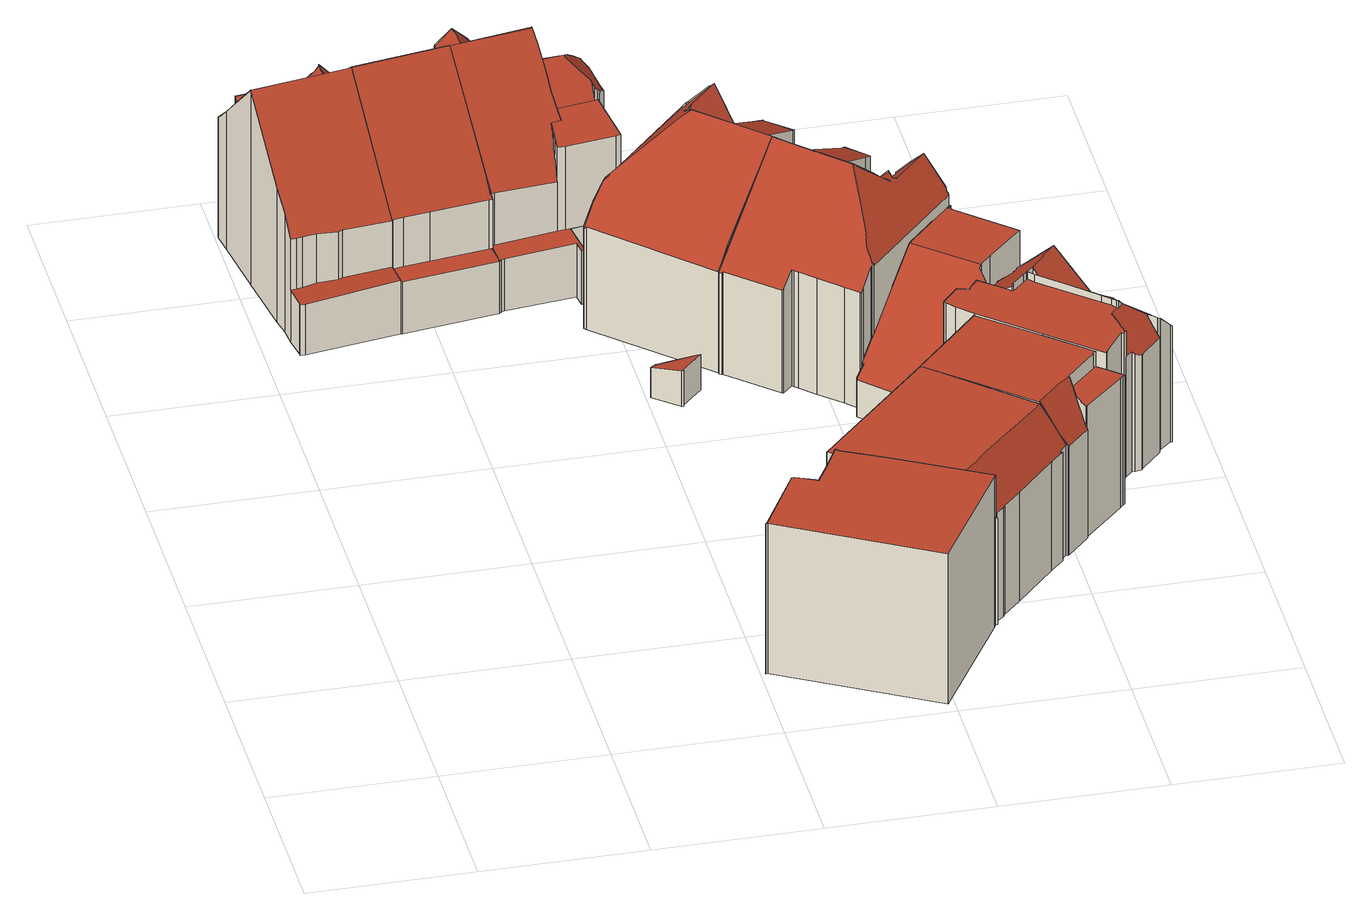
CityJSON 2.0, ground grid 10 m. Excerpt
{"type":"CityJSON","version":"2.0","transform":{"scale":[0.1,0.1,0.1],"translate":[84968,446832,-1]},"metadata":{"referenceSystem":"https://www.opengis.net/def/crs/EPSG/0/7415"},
"CityObjects":{
"building1":{"type":"Building","attributes":{"dak_type":"slanted","data_area":70.49,"data_coverage":0.904,"geconstateerd":false,"gid":18957003,"h_dak_50p":9.86,"h_dak_70p":11.18,"h_dak_max":13.18,"h_dak_min":3.39,"h_maaiveld":-0.018,"kas_warenhuis":false,"lod11_replace":false,"ondergronds_type":"above ground","oorspronkelijkbouwjaar":1916,"pw_actueel":"yes","pw_bron":"ahn3","reconstructie_methode":"tudelft3d-geoflow","reconstruction_skipped":false,"rmse_lod12":3.2,"rmse_lod13":2.02,"rmse_lod22":0.0969,"rn":1,"status":"Pand in gebruik","t_run":105.33,"val3dity_codes_lod12":"[]","val3dity_codes_lod13":"[]","val3dity_codes_lod22":"[]"},"children":["building1-1"]},
"building1-1":{"type":"BuildingPart","parents":["building1"],"geometry":[{"type":"Solid","lod":"2.2","boundaries":[[[[0,1,2,3,4,5,6,7,8,9,10,11,12,13,14,15,16,17,18,19,20,21]],[[22,23,24,25]],[[26,14,13,27]],[[27,13,12,28,29]],[[30,16,15,31]],[[32,17,16,30]],[[33,10,9,34]],[[35,0,21,36]],[[37,18,17,32]],[[38,39,40,41]],[[31,15,14,26]],[[41,40,42,43]],[[28,12,11,44]],[[29,28,45,46]],[[46,45,39,38]],[[44,11,10,33]],[[47,8,7,48]],[[49,3,2,50]],[[51,4,3,49]],[[25,24,48,52]],[[52,48,7,6,53]],[[34,9,8,47]],[[54,55,56,57]],[[50,2,1,58]],[[59,5,4,51]],[[60,61,35]],[[58,1,0,35]],[[43,42,23,22]],[[53,6,5,59]],[[55,54,62]],[[63,64,65]],[[66,19,18,37]],[[36,21,20,67]],[[68,67,20,19,66,63]],[[66,64,63]],[[69,70,67,68]],[[57,56,70,69]],[[61,60,71]],[[43,22,25,52,53,72,73,31,26,27,29,46,38,41]],[[45,28,44,33,34,47,48,24,23,42,40,39]],[[61,71,59,51,49,50,58,35]],[[67,70,56,55,62,65,64,66,37,32,30,31,73,72,53,59,71,60,35,36]],[[57,69,68,63,65,62,54]]]],"semantics":{"surfaces":[{"type":"GroundSurface"},{"type":"WallSurface","on_footprint_edge":false},{"type":"WallSurface","on_footprint_edge":true},{"type":"RoofSurface"}],"values":[[0,1,2,2,2,2,2,2,2,1,2,1,2,1,1,2,2,2,2,1,2,2,1,2,2,1,2,1,2,1,1,2,2,2,1,1,1,1,3,3,3,3,3]]}}]},
"building2":{"type":"Building","attributes":{"dak_type":"slanted","data_area":69.83,"data_coverage":0.899,"geconstateerd":false,"gid":18957002,"h_dak_50p":9.86,"h_dak_70p":11.19,"h_dak_max":13.19,"h_dak_min":3.49,"h_maaiveld":-0.003,"kas_warenhuis":false,"lod11_replace":false,"ondergronds_type":"above ground","oorspronkelijkbouwjaar":1916,"pw_actueel":"yes","pw_bron":"ahn3","reconstructie_methode":"tudelft3d-geoflow","reconstruction_skipped":false,"rmse_lod12":3.2,"rmse_lod13":1.84,"rmse_lod22":0.0788,"rn":1,"status":"Pand in gebruik","t_run":117.44,"val3dity_codes_lod12":"[]","val3dity_codes_lod13":"[]","val3dity_codes_lod22":"[]"},"children":["building2-1"]},
"building2-1":{"type":"BuildingPart","parents":["building2"],"geometry":[{"type":"Solid","lod":"2.2","boundaries":[[[[74,75,76,77,78,79,80,81,82,83,84,85,8,86,7,87,88,89,6,90,91,92,4,93,94,3,95,96]],[[97,4,92,98,99]],[[100,87,7,101,52]],[[102,91,90,103]],[[104,95,3,105]],[[106,107,108,109]],[[107,74,96,110]],[[111,88,87,100]],[[98,92,91,102]],[[103,90,6,53]],[[112,79,78,113]],[[114,77,76,115]],[[116,117,118]],[[53,6,89,119]],[[120,121,122]],[[123,124,125,126]],[[101,7,86,127]],[[128,8,85,129]],[[127,86,8,128]],[[130,84,83,131]],[[131,83,82,132]],[[119,89,88,111]],[[133,134,135,136]],[[136,135,81,80,137]],[[105,3,94,138]],[[52,101,124,123]],[[139,140,134,133]],[[132,82,81,135]],[[129,85,84,130]],[[110,96,95,104]],[[113,78,77,114]],[[109,108,121,120]],[[115,76,75,141]],[[118,117,141,142]],[[142,141,75,74,107,106]],[[137,80,79,112]],[[126,125,140,139]],[[138,94,93,143]],[[143,93,4,97]],[[144,145,146,147]],[[147,146,148]],[[99,98,145,144]],[[135,134,140,125,124,101,127,128,129,130,131,132]],[[142,106,109,120,122,116,118]],[[126,139,133,136,137,149,150,53,119,111,100,52,123]],[[144,147,148,151,152,153,154,110,104,105,138,143,97,99]],[[146,145,98,102,103,53,150,149,137,112,113,114,115,141,117,116,122,121,108,107,110,154,153,152,151,148]]]],"semantics":{"surfaces":[{"type":"GroundSurface"},{"type":"WallSurface","on_footprint_edge":true},{"type":"WallSurface","on_footprint_edge":false},{"type":"RoofSurface"}],"values":[[0,1,1,1,1,2,1,1,1,1,1,1,2,1,2,2,1,1,1,1,1,1,2,1,1,2,2,1,1,1,1,2,1,2,1,1,2,1,1,2,2,2,3,3,3,3,3]]}}]},
"building3":{"type":"Building","attributes":{"dak_type":"multiple horizontal","data_area":83.46,"data_coverage":0.966,"geconstateerd":false,"gid":18956906,"h_dak_50p":9.79,"h_dak_70p":9.81,"h_dak_max":10.79,"h_dak_min":9.73,"h_maaiveld":-0.293,"kas_warenhuis":false,"lod11_replace":false,"ondergronds_type":"above ground","oorspronkelijkbouwjaar":1921,"pw_actueel":"yes","pw_bron":"ahn3","reconstructie_methode":"tudelft3d-geoflow","reconstruction_skipped":false,"rmse_lod12":0.112,"rmse_lod13":0.112,"rmse_lod22":0.113,"rn":1,"status":"Pand in gebruik","t_run":91.62,"val3dity_codes_lod12":"[]","val3dity_codes_lod13":"[]","val3dity_codes_lod22":"[]"},"children":["building3-1"]},
"building3-1":{"type":"BuildingPart","parents":["building3"],"geometry":[{"type":"Solid","lod":"2.2","boundaries":[[[[155,156,157,158,159,160,161,162,163,164,165,166,167,168,169]],[[170,165,164,171]],[[172,157,156,173]],[[174,160,159,175]],[[176,166,165,170]],[[175,159,158,177]],[[171,164,163,178]],[[178,163,162,179]],[[173,156,155,180]],[[177,158,157,172]],[[181,161,160,174]],[[179,162,161,181]],[[182,169,168,183]],[[183,168,167,184]],[[184,167,166,176]],[[180,155,169,182]],[[179,181,174,175,177,172,173,180,182,183,184,176,170,171,178]]]],"semantics":{"surfaces":[{"type":"GroundSurface"},{"type":"WallSurface","on_footprint_edge":true},{"type":"RoofSurface"}],"values":[[0,1,1,1,1,1,1,1,1,1,1,1,1,1,1,1,2]]}}]},
"building4":{"type":"Building","attributes":{"dak_type":"slanted","data_area":84.79,"data_coverage":0.895,"geconstateerd":false,"gid":18958511,"h_dak_50p":9.68,"h_dak_70p":10.67,"h_dak_max":13.15,"h_dak_min":3.43,"h_maaiveld":0.006,"kas_warenhuis":false,"lod11_replace":false,"ondergronds_type":"above ground","oorspronkelijkbouwjaar":1916,"pw_actueel":"yes","pw_bron":"ahn3","reconstructie_methode":"tudelft3d-geoflow","reconstruction_skipped":false,"rmse_lod12":2.53,"rmse_lod13":1.4,"rmse_lod22":0.0941,"rn":1,"status":"Pand in gebruik","t_run":136.29,"val3dity_codes_lod12":"[]","val3dity_codes_lod13":"[]","val3dity_codes_lod22":"[]"},"children":["building4-1"]},
"building4-1":{"type":"BuildingPart","parents":["building4"],"geometry":[{"type":"Solid","lod":"2.2","boundaries":[[[[185,186,187,188,189,190,191,192,193,194,195,196,197,198,199,200,82,201,202,203,80,204,76,205,206,207,208,209,210,211,212,213,214,215,216,217,218,219,220,221,222,223]],[[224,225,226,227]],[[228,201,82,132]],[[229,199,198,230]],[[231,232,194,193,233]],[[234,192,191,235]],[[236,187,186,237]],[[238,190,189,239]],[[240,222,221,241]],[[242,223,222,240]],[[243,216,215,244]],[[245,219,218,246]],[[227,226,247,248]],[[249,212,211,250]],[[251,210,209,252]],[[250,211,210,251]],[[253,206,205,254]],[[237,186,185,255]],[[256,203,202,257]],[[233,193,192,234]],[[258,217,216,243]],[[257,202,201,228,259]],[[260,261,232,231]],[[262,263,264,265]],[[266,195,194,232]],[[267,204,80,137]],[[246,218,217,258]],[[241,221,220,268]],[[269,270,235,271]],[[272,273,274]],[[275,276,277,278]],[[268,220,219,245]],[[271,235,191,190,238]],[[239,189,188,279]],[[254,205,76,115]],[[115,76,204,267]],[[273,272,280]],[[137,80,203,256]],[[259,228,263,262]],[[132,82,200,281]],[[279,188,187,236]],[[282,265,264,261,260]],[[283,197,196,284]],[[230,198,197,283]],[[255,185,223,242]],[[244,215,214,285]],[[285,214,213,247]],[[278,277,225,224]],[[270,269,286]],[[287,288,289]],[[284,196,195,266]],[[290,291,292,293]],[[294,295,296]],[[293,292,297,298]],[[298,297,265,282]],[[281,200,199,229]],[[299,208,207,300]],[[247,213,248]],[[248,213,212,249]],[[295,294,291,290]],[[301,302,276,275]],[[288,287,302,301]],[[252,209,208,299]],[[300,207,206,253]],[[303,304,286,269,271,238,239,279,236,237,255,305,306]],[[273,280,249,250,251,252,307]],[[230,283,284,266,232,261,264,263,228,132,281,229]],[[235,270,287,289,296,295,290,293,298,282,260,231,233,234]],[[225,277,276,308,303,306,305,255,242,240,241,268,245,246,258,243,244,285,247,226]],[[272,274,309,254,115,267,137,310,278,224,227,248,249,280]],[[265,297,292,291,294,296,289,288,301,275,278,310,137,256,257,259,262]],[[276,302,287,270,286,304,303,308]],[[299,300,253,254,309,274,273,307,252]]]],"semantics":{"surfaces":[{"type":"GroundSurface"},{"type":"WallSurface","on_footprint_edge":false},{"type":"WallSurface","on_footprint_edge":true},{"type":"RoofSurface"}],"values":[[0,1,2,2,2,2,2,2,2,2,2,2,1,2,2,2,2,2,2,2,2,2,1,1,2,2,2,2,1,1,1,2,2,2,2,2,1,2,1,2,2,1,2,2,2,2,2,1,1,1,2,1,1,1,1,2,2,2,2,1,1,1,2,2,3,3,3,3,3,3,3,3,3]]}}]},
"building5":{"type":"Building","attributes":{"dak_type":"slanted","data_area":83.81,"data_coverage":0.928,"geconstateerd":false,"gid":11568614,"h_dak_50p":9.38,"h_dak_70p":9.41,"h_dak_max":9.62,"h_dak_min":6.96,"h_maaiveld":-0.237,"kas_warenhuis":false,"lod11_replace":false,"ondergronds_type":"above ground","oorspronkelijkbouwjaar":1921,"pw_actueel":"yes","pw_bron":"ahn3","reconstructie_methode":"tudelft3d-geoflow","reconstruction_skipped":false,"rmse_lod12":0.537,"rmse_lod13":0.542,"rmse_lod22":0.102,"rn":1,"status":"Pand in gebruik","t_run":101.71,"val3dity_codes_lod12":"[]","val3dity_codes_lod13":"[]","val3dity_codes_lod22":"[]"},"children":["building5-1"]},
"building5-1":{"type":"BuildingPart","parents":["building5"],"geometry":[{"type":"Solid","lod":"2.2","boundaries":[[[[311,312,313,314,315,316,317,318,319,320,321,322,323,324,325,326,327,328,329,330,331,332,333,334]],[[335,322,321,336]],[[336,321,320,337]],[[338,318,317,339]],[[340,325,324,341]],[[342,315,314,343]],[[344,316,315,342]],[[339,317,316,344]],[[345,332,331,346]],[[341,324,323,347]],[[347,323,322,335]],[[348,326,325,340]],[[349,328,327,350]],[[350,327,326,348]],[[351,313,312,352]],[[343,314,313,351]],[[337,320,319,353]],[[353,319,318,338]],[[352,312,311,354]],[[346,331,330,355]],[[356,329,328,349]],[[355,330,329,356]],[[357,334,333,358]],[[354,311,334,357]],[[358,333,332,345]],[[348,340,341,347,335,336,359,360,361,362,363,364,349,350]],[[358,345,346,355,356,349,364,363,362,361,360,359,336,337,353,338,339,344,342,343,351,352,354,357]]]],"semantics":{"surfaces":[{"type":"GroundSurface"},{"type":"WallSurface","on_footprint_edge":true},{"type":"RoofSurface"}],"values":[[0,1,1,1,1,1,1,1,1,1,1,1,1,1,1,1,1,1,1,1,1,1,1,1,1,2,2]]}}]},
"building6":{"type":"Building","attributes":{"dak_type":"slanted","data_area":90,"data_coverage":0.918,"geconstateerd":false,"gid":11190675,"h_dak_50p":9.97,"h_dak_70p":10.74,"h_dak_max":12.62,"h_dak_min":1.94,"h_maaiveld":-0.056,"kas_warenhuis":false,"lod11_replace":false,"ondergronds_type":"above ground","oorspronkelijkbouwjaar":1915,"pw_actueel":"yes","pw_bron":"ahn3","reconstructie_methode":"tudelft3d-geoflow","reconstruction_skipped":false,"rmse_lod12":1.68,"rmse_lod13":1.57,"rmse_lod22":0.0678,"rn":1,"status":"Pand in gebruik","t_run":247.09,"val3dity_codes_lod12":"[]","val3dity_codes_lod13":"[]","val3dity_codes_lod22":"[]"},"children":["building6-1","building6-2"]},
"building6-1":{"type":"BuildingPart","parents":["building6"],"geometry":[{"type":"Solid","lod":"2.2","boundaries":[[[[365,366,367,368,369,370,371,372,373,374,375,376,377,378,379,380,381,382,383,384,385,386,387,388,389,390,391,392,393,394]],[[395,379,378,396,397]],[[397,396,398,399]],[[400,377,376,401]],[[402,403,374,373,404]],[[404,373,372,405]],[[406,365,394,407]],[[408,370,369,409]],[[410,391,390,411]],[[412,380,379,395]],[[413,382,381,414]],[[414,381,380,412]],[[415,416,417,418]],[[418,417,419,420,421]],[[422,387,386,423]],[[401,376,375,424]],[[396,378,377,400]],[[425,392,391,410]],[[426,427,428,429]],[[416,415,430]],[[405,372,371,431]],[[421,420,403,402]],[[424,375,374,403]],[[399,398,419,417]],[[432,433,434,435]],[[435,434,436,437]],[[437,436,384,383,438,439]],[[440,368,441]],[[409,369,368,440]],[[442,443,444,445]],[[445,444,433,432]],[[446,447,448,449]],[[441,368,367,450]],[[450,367,451]],[[431,371,370,408]],[[452,453,447,446]],[[449,448,454]],[[411,390,389,455]],[[455,389,388,456]],[[456,388,387,422]],[[407,394,393,457]],[[457,393,392,425]],[[458,459,460]],[[453,452,459]],[[423,386,385,461]],[[461,385,384,436]],[[429,428,443,442]],[[462,463,427,426]],[[438,383,382,413]],[[439,438,463,462]],[[464,366,365,406]],[[451,367,366,464]],[[406,407,457,465,466,467,468,469,470,471,408,409,440,441,450,451,464]],[[403,420,419,398,396,400,401,424]],[[460,459,452,446,449,454,415,418,421,402,404,405,431,408,471,470,469,468,467,472,473,458]],[[447,474,430,415,454,448]],[[411,455,456,422,423,461,436,434,433,444,443,428,427,463,438,413,414,412,395,397,399,417,416,430,474,447,453,459,458,460,458,473,472,467,466,465,457,425,410]],[[462,426,429,442,445,432,435,437,439]]]],"semantics":{"surfaces":[{"type":"GroundSurface"},{"type":"WallSurface","on_footprint_edge":true},{"type":"WallSurface","on_footprint_edge":false},{"type":"RoofSurface"}],"values":[[0,1,2,1,1,1,1,1,1,1,1,1,2,2,1,1,1,1,2,2,1,2,1,2,2,2,1,1,1,2,2,2,1,1,1,2,2,1,1,1,1,1,2,2,1,1,2,2,1,2,1,1,3,3,3,3,3,3]]}}]},
"building6-2":{"type":"BuildingPart","parents":["building6"],"geometry":[{"type":"Solid","lod":"2.2","boundaries":[[[[475,476,477,478,479,480,481]],[[482,478,477,483]],[[484,481,480,485]],[[485,480,479,486]],[[487,475,481,484]],[[483,477,476,488]],[[488,476,475,487]],[[486,479,478,482]],[[486,482,483,488,487,484,485]]]],"semantics":{"surfaces":[{"type":"GroundSurface"},{"type":"WallSurface","on_footprint_edge":true},{"type":"RoofSurface"}],"values":[[0,1,1,1,1,1,1,1,2]]}}]},
"building7":{"type":"Building","attributes":{"dak_type":"horizontal","data_area":8.6,"data_coverage":0.743,"geconstateerd":false,"gid":18958512,"h_dak_50p":2.71,"h_dak_70p":2.72,"h_dak_max":2.81,"h_dak_min":2.65,"h_maaiveld":-0.007,"kas_warenhuis":false,"lod11_replace":false,"ondergronds_type":"above ground","oorspronkelijkbouwjaar":1916,"pw_actueel":"yes","pw_bron":"ahn3","reconstructie_methode":"tudelft3d-geoflow","reconstruction_skipped":false,"rmse_lod12":0.0221,"rmse_lod13":0.0225,"rmse_lod22":0.0213,"rn":1,"status":"Pand in gebruik","t_run":25.19,"val3dity_codes_lod12":"[]","val3dity_codes_lod13":"[]","val3dity_codes_lod22":"[]"},"children":["building7-1"]},
"building7-1":{"type":"BuildingPart","parents":["building7"],"geometry":[{"type":"Solid","lod":"2.2","boundaries":[[[[193,489,490,491,492,493,494,495,496,497,498,499,500]],[[501,193,500,502]],[[503,498,497,504]],[[505,499,498,503]],[[504,497,496,506]],[[507,490,489,508]],[[509,493,492,510]],[[510,492,491,511]],[[511,491,490,507]],[[508,489,193,501]],[[502,500,499,505]],[[506,496,495,512]],[[513,494,493,509]],[[512,495,494,513]],[[506,512,513,509,510,511,507,508,501,502,505,503,504]]]],"semantics":{"surfaces":[{"type":"GroundSurface"},{"type":"WallSurface","on_footprint_edge":true},{"type":"RoofSurface"}],"values":[[0,1,1,1,1,1,1,1,1,1,1,1,1,1,2]]}}]},
"building8":{"type":"Building","attributes":{"dak_type":"slanted","data_area":81.62,"data_coverage":0.907,"geconstateerd":false,"gid":18957004,"h_dak_50p":10.12,"h_dak_70p":10.81,"h_dak_max":12.63,"h_dak_min":6.72,"h_maaiveld":-0.109,"kas_warenhuis":false,"lod11_replace":false,"ondergronds_type":"above ground","oorspronkelijkbouwjaar":1915,"pw_actueel":"yes","pw_bron":"ahn3","reconstructie_methode":"tudelft3d-geoflow","reconstruction_skipped":false,"rmse_lod12":1.53,"rmse_lod13":1.35,"rmse_lod22":0.103,"rn":1,"status":"Pand in gebruik","t_run":190.43,"val3dity_codes_lod12":"[]","val3dity_codes_lod13":"[]","val3dity_codes_lod22":"[]"},"children":["building8-1"]},
"building8-1":{"type":"BuildingPart","parents":["building8"],"geometry":[{"type":"Solid","lod":"2.2","boundaries":[[[[514,515,516,517,518,519,520,521,522,523,524,525,526,527,528,366,393,529,392,530,386,531,532,533,534,535,536,537,538,539,540,541,542,543,544,545,546]],[[547,543,542,548,549]],[[550,551,552,553]],[[549,548,554,551,550]],[[551,554,555,556]],[[557,532,531,558]],[[559,537,536,560]],[[457,393,366,561]],[[562,563,564]],[[565,541,540,566]],[[566,540,539,555]],[[567,529,393,457]],[[425,392,529,567]],[[568,523,522,569]],[[570,517,516,571]],[[572,537,559]],[[573,574,575]],[[576,545,544,577]],[[548,542,541,565]],[[569,522,521,578]],[[579,519,518,580]],[[581,386,530,582]],[[583,584,585,586]],[[560,536,535,587]],[[587,535,534,588]],[[558,531,386,581]],[[556,555,539,538,589]],[[590,525,524,591]],[[591,524,523,568]],[[592,593,594,595]],[[595,594,588,596]],[[596,588,534,533,597,598]],[[599,600,563,562]],[[601,600,599]],[[577,544,543,547]],[[602,526,525,590]],[[603,514,546,604,605]],[[606,515,514,603]],[[604,546,545,576]],[[607,608,609]],[[608,610,611]],[[574,573,610,608,607]],[[561,366,528,612]],[[612,528,527,613]],[[613,527,526,602]],[[614,520,519,579]],[[615,616,617,618]],[[616,615,619]],[[593,592,619]],[[586,585,620]],[[618,617,620]],[[621,622,584,583]],[[597,533,532,557]],[[598,597,622,621]],[[582,530,392,425]],[[578,521,520,614]],[[580,518,517,570]],[[571,516,515,606]],[[605,604,623]],[[624,537,572]],[[589,538,537,624]],[[553,552,624,572]],[[566,555,554,548,565]],[[587,625,611,610,573,575,550,553,572,559,560]],[[626,627,628,599,562,564,629,457,561,612,613,602,590,591,568,569,578,614,579,580,570,571,606,603,605,623]],[[607,609,601,599,628,627,626,623,604,576,577,547,549,550,575,574]],[[598,621,583,586,620,617,616,619,592,595,596]],[[581,582,425,567,457,629,564,563,600,601,609,608,611,625,587,588,594,593,619,615,618,620,585,584,622,597,557,558]],[[624,552,551,556,589]]]],"semantics":{"surfaces":[{"type":"GroundSurface"},{"type":"WallSurface","on_footprint_edge":true},{"type":"WallSurface","on_footprint_edge":false},{"type":"RoofSurface"}],"values":[[0,1,2,2,2,1,1,1,2,1,1,1,1,1,1,1,2,1,1,1,1,1,2,1,1,1,1,1,1,2,2,1,2,2,1,1,1,1,1,2,2,2,1,1,1,1,2,2,2,2,2,2,1,2,1,1,1,1,2,1,1,2,3,3,3,3,3,3,3]]}}]},
"building9":{"type":"Building","attributes":{"dak_type":"slanted","data_area":52.85,"data_coverage":0.909,"geconstateerd":false,"gid":18958736,"h_dak_50p":9.39,"h_dak_70p":9.42,"h_dak_max":9.68,"h_dak_min":7.08,"h_maaiveld":-0.221,"kas_warenhuis":false,"lod11_replace":false,"ondergronds_type":"above ground","oorspronkelijkbouwjaar":1921,"pw_actueel":"yes","pw_bron":"ahn3","reconstructie_methode":"tudelft3d-geoflow","reconstruction_skipped":false,"rmse_lod12":0.458,"rmse_lod13":0.56,"rmse_lod22":0.0692,"rn":1,"status":"Pand in gebruik","t_run":72.96,"val3dity_codes_lod12":"[]","val3dity_codes_lod13":"[]","val3dity_codes_lod22":"[]"},"children":["building9-1"]},
"building9-1":{"type":"BuildingPart","parents":["building9"],"geometry":[{"type":"Solid","lod":"2.2","boundaries":[[[[630,631,632,328,327,326,633,634,635,636,637,638,639,640,641,642,643,644]],[[645,641,640,646]],[[646,640,639,647]],[[648,328,632,649]],[[650,651,652,653]],[[653,652,637,636,654]],[[655,630,644,656]],[[348,326,327,350]],[[657,658,659]],[[659,660,656,661]],[[662,633,326,348]],[[663,634,633,662]],[[664,665,651,650]],[[350,327,328,648]],[[666,635,634,663]],[[658,657,665,664]],[[654,636,635,666]],[[667,642,641,645]],[[649,632,631,668]],[[669,643,642,667]],[[661,656,644,643,669]],[[668,631,630,655]],[[670,638,637,652]],[[647,639,638,670]],[[653,654,666,663,662,348,350,648,671,672,658,664,650]],[[667,645,646,647,670,652,651,665,657,659,661,669]],[[655,656,660,659,658,672,671,648,649,668]]]],"semantics":{"surfaces":[{"type":"GroundSurface"},{"type":"WallSurface","on_footprint_edge":true},{"type":"WallSurface","on_footprint_edge":false},{"type":"RoofSurface"}],"values":[[0,1,1,1,2,1,1,1,2,2,1,1,2,1,1,2,1,1,1,1,1,1,1,1,3,3,3]]}}]},
"building10":{"type":"Building","attributes":{"dak_type":"slanted","data_area":123.63,"data_coverage":0.892,"geconstateerd":false,"gid":18958746,"h_dak_50p":8.41,"h_dak_70p":9.5,"h_dak_max":10.08,"h_dak_min":2.24,"h_maaiveld":-0.188,"kas_warenhuis":false,"lod11_replace":false,"ondergronds_type":"above ground","oorspronkelijkbouwjaar":1926,"pw_actueel":"yes","pw_bron":"ahn3","reconstructie_methode":"tudelft3d-geoflow","reconstruction_skipped":false,"rmse_lod12":2.75,"rmse_lod13":1.09,"rmse_lod22":0.178,"rn":1,"status":"Pand in gebruik","t_run":212.9,"val3dity_codes_lod12":"[]","val3dity_codes_lod13":"[]","val3dity_codes_lod22":"[]"},"children":["building10-1"]},
"building10-1":{"type":"BuildingPart","parents":["building10"],"geometry":[{"type":"Solid","lod":"2.2","boundaries":[[[[673,674,675,676,677,635,678,679,680,681,682,683,684,685,686,687,688,689,690,691,692,693,694,695,696,697,698,699,700,701,702,703,704,705,706,707,708,709,710,711,712,713,714,715]],[[716,683,682,717]],[[718,690,689,719]],[[720,692,691,721]],[[722,723,724,725]],[[721,691,690,718]],[[726,688,687,727]],[[728,681,680,729]],[[730,685,684,731]],[[717,682,681,728]],[[732,697,696,733]],[[734,679,678,735]],[[736,729,680,679,734]],[[737,738,729,736]],[[735,678,635,739]],[[740,741,742,743]],[[744,745,746]],[[743,742,747,748]],[[749,750,751,752]],[[727,687,686,753]],[[753,686,685,730]],[[725,724,754,755]],[[756,757,755,758]],[[759,760,723,722]],[[761,762,763,764]],[[733,696,695,765]],[[766,767,698,697,732]],[[768,699,698,767]],[[769,708,707,770]],[[739,635,677,771]],[[771,677,676,772]],[[752,751,773,774]],[[775,767,766]],[[776,700,699,768]],[[777,701,700,776]],[[778,779,757,756]],[[779,778,780]],[[781,782,783,784]],[[784,783,767,775]],[[785,786,787,788]],[[789,790,791,786,785]],[[764,763,791,790]],[[792,793,794,795]],[[796,797,798]],[[799,800,762,761]],[[800,694,693,801]],[[802,705,704,803,804]],[[805,801,693,692,720]],[[806,706,705,807]],[[765,695,694,800,799]],[[808,709,708,769]],[[809,711,710,810]],[[811,810,710,709,808]],[[812,702,701,777]],[[795,794,790,789]],[[793,792,813]],[[788,787,801,805]],[[814,815,738,737]],[[719,689,688,726]],[[816,810,811]],[[731,684,683,716]],[[758,755,754,817,818]],[[819,820,821]],[[822,675,674,823]],[[803,704,703,824]],[[804,803,782,781]],[[807,705,802]],[[772,676,675,822]],[[825,826,827,828]],[[828,827,797,796]],[[829,712,711,809]],[[830,714,713,831]],[[832,673,715,833]],[[760,759,813]],[[818,817,815,814]],[[746,745,741,740]],[[745,744,780]],[[748,747,750,749]],[[834,835,749]],[[824,703,702,812]],[[770,707,706,806]],[[774,773,826,825]],[[836,837,820,819]],[[838,832,839,840]],[[823,674,673,832,838]],[[840,839,841,842]],[[842,841,837,836]],[[833,715,714,830]],[[831,713,712,829]],[[835,834,843]],[[753,730,844,845,788,805,720,721,718,719,726,727]],[[801,787,786,791,763,762,800]],[[780,744,746,740,743,748,749,835,781,784,775,766,732,733,765,799,761,764,790,794,793,813,759,722,725,755,757,779]],[[806,807,802,846,843,834,749,752,774,825,828,796,798,816,811,808,769,770]],[[815,817,754,724,723,760,813,792,795,789,785,788,845,844,730,731,716,717,728,729,738]],[[835,843,846,802,804,781]],[[803,824,812,777,776,768,767,783,782]],[[823,838,840,842,836,819,821,847,797,827,826,773,751,750,747,742,741,745,780,778,756,758,818,814,737,736,734,735,739,771,772,822]],[[833,830,831,829,809,810,816,798,797,847,821,820,837,841,839,832]]]],"semantics":{"surfaces":[{"type":"GroundSurface"},{"type":"WallSurface","on_footprint_edge":true},{"type":"WallSurface","on_footprint_edge":false},{"type":"RoofSurface"}],"values":[[0,1,1,1,2,1,1,1,1,1,1,1,1,2,1,2,2,2,2,1,1,2,2,2,2,1,1,1,1,1,1,2,2,1,1,2,2,2,2,2,2,2,2,2,2,1,1,1,1,1,1,1,1,1,2,2,2,2,1,2,1,2,2,1,1,2,1,1,2,2,1,1,1,2,2,2,2,2,2,1,1,2,2,2,1,2,2,1,1,2,3,3,3,3,3,3,3,3,3]]}}]}
},
"vertices":[
[40,566,10],[56,568,10],[58,568,10],[61,569,10],[62,557,10],[64,549,10],[68,518,10],[77,455,10],[79,441,10],[22,432,10],[19,432,10],[19,434,10],[17,447,10],[16,458,10],[14,468,10],[8,509,10],[3,547,10],[1,560,10],[3,560,10],[11,561,10],[31,564,10],[33,565,10],[48,451,78],[48,451,46],[77,454,47],[77,454,78],[14,468,100],[16,458,90],[17,447,45],[17,447,79],[3,547,103],[8,509,141],[1,560,91],[19,432,44],[22,432,44],[40,566,91],[33,565,91],[3,560,91],[24,448,79],[24,448,45],[32,449,46],[32,449,79],[45,450,46],[45,450,78],[19,434,44],[20,447,45],[20,447,79],[79,441,46],[77,455,47],[61,569,111],[58,568,108],[62,557,111],[77,455,78],[68,518,142],[33,558,103],[33,558,98],[33,560,96],[33,560,103],[56,568,107],[64,549,111],[44,563,94],[44,563,95],[33,552,103],[11,561,103],[11,561,92],[10,549,103],[11,561,91],[31,564,91],[31,564,103],[32,562,103],[32,562,93],[60,551,108],[66,517,142],[10,509,141],
[91,573,10],[112,576,10],[120,578,10],[120,577,10],[122,565,10],[123,557,10],[127,527,10],[137,463,10],[138,450,10],[139,450,10],[138,449,10],[80,441,10],[79,443,10],[75,467,10],[74,477,10],[74,478,10],[64,547,10],[64,548,10],[62,556,10],[61,565,10],[61,568,10],[70,570,10],[81,572,10],[62,557,112],[62,556,104],[62,556,112],[75,467,90],[77,455,45],[64,548,112],[64,547,112],[70,570,102],[61,569,112],[91,573,102],[91,573,91],[90,571,93],[90,571,103],[81,572,91],[74,477,100],[123,557,112],[122,565,104],[120,577,92],[120,578,91],[118,565,104],[112,575,92],[112,575,103],[74,478,101],[90,570,103],[90,570,94],[88,560,104],[78,455,78],[78,455,45],[84,456,45],[84,456,78],[79,443,45],[79,441,45],[80,441,45],[138,449,45],[139,450,45],[138,450,45],[135,463,78],[135,463,45],[137,463,45],[137,463,78],[127,527,142],[61,568,112],[100,458,78],[100,458,45],[112,576,91],[112,576,103],[61,565,112],[64,556,110],[64,556,104],[65,557,104],[65,557,109],[71,557,104],[126,527,142],[69,518,142],[71,558,103],[78,568,94],[79,568,94],[79,569,94],
[296,8,7],[204,61,7],[203,61,7],[204,62,7],[228,105,7],[229,105,7],[240,99,7],[242,98,7],[249,110,7],[257,125,7],[258,127,7],[260,125,7],[285,112,7],[340,81,7],[339,79,7],[258,127,108],[257,125,108],[203,61,108],[204,61,108],[229,105,107],[228,105,107],[260,125,108],[204,62,108],[249,110,108],[242,98,108],[296,8,108],[240,99,108],[339,79,108],[340,81,108],[285,112,108],
[207,548,10],[208,547,10],[211,544,10],[213,527,10],[214,520,10],[211,516,10],[209,513,10],[209,512,10],[214,476,10],[211,475,10],[184,471,10],[186,456,10],[187,449,10],[185,448,10],[184,456,10],[141,451,10],[136,465,10],[135,477,10],[133,486,10],[121,568,10],[122,578,10],[127,579,10],[130,583,10],[132,587,10],[142,588,10],[151,590,10],[158,583,10],[162,584,10],[167,584,10],[168,584,10],[170,572,10],[186,574,10],[189,574,10],[189,573,10],[192,559,10],[193,551,10],[195,552,10],[202,552,10],[204,551,10],[174,546,130],[174,546,106],[169,571,80],[169,571,105],[136,465,45],[184,456,46],[185,448,46],[211,475,102],[211,475,46],[214,476,102],[209,512,103],[209,513,103],[211,544,104],[208,547,107],[211,516,106],[214,520,103],[202,552,103],[195,552,103],[204,551,105],[186,574,80],[170,572,80],[192,559,95],[189,573,81],[167,584,67],[167,584,92],[162,584,92],[158,583,96],[151,590,103],[142,588,112],[127,579,96],[122,578,91],[207,548,108],[133,486,100],[135,477,91],[189,574,80],[136,465,80],[181,471,102],[181,471,46],[139,466,80],[139,466,45],[176,471,46],[176,471,79],[184,471,46],[121,568,101],[193,551,103],[207,512,111],[207,512,103],[209,513,109],[144,571,102],[144,571,111],[138,567,104],[178,528,135],[178,528,124],[176,535,117],[176,535,142],[213,527,103],[159,579,96],[141,451,45],[176,471,102],[187,449,46],[186,456,46],[168,584,67],[207,520,111],[181,508,103],[181,508,115],[184,496,103],[178,490,103],[178,490,98],[177,484,92],[177,484,103],[178,493,101],[178,493,103],[178,495,103],[177,481,89],[177,481,103],[132,587,103],[130,583,99],[180,516,123],[180,516,111],[194,530,124],[194,530,123],[200,539,117],[196,533,122],[143,581,112],[181,529,124],[126,576,94],[129,527,142],
[358,100,8],[347,89,8],[346,87,8],[341,83,8],[340,82,8],[341,81,8],[341,80,8],[339,81,8],[333,85,8],[330,86,8],[322,91,8],[258,127,8],[258,128,8],[254,131,8],[255,132,8],[325,206,8],[326,206,8],[382,152,8],[387,148,8],[395,140,8],[394,140,8],[390,135,8],[391,135,8],[383,127,8],[258,127,104],[322,91,105],[330,86,95],[339,81,81],[341,80,79],[255,132,104],[254,131,104],[340,82,81],[341,83,81],[341,81,79],[390,135,82],[394,140,82],[258,128,104],[325,206,103],[382,152,104],[326,206,103],[346,87,81],[347,89,81],[333,85,90],[358,100,81],[395,140,82],[387,148,95],[383,127,81],[391,135,81],[324,92,105],[333,101,105],[342,111,105],[369,139,104],[379,149,104],[381,152,104],
[252,372,9],[245,364,9],[182,424,9],[181,425,9],[188,433,9],[195,439,9],[255,502,9],[255,501,9],[257,500,9],[258,500,9],[267,500,9],[268,500,9],[271,497,9],[274,493,9],[281,487,9],[281,476,9],[289,468,9],[292,466,9],[294,464,9],[308,450,9],[317,441,9],[318,440,9],[317,439,9],[297,418,9],[295,416,9],[293,414,9],[293,413,9],[291,412,9],[285,405,9],[279,399,9],[281,487,84],[274,493,77],[274,493,84],[272,491,78],[272,491,86],[271,497,77],[268,500,77],[258,500,102],[258,500,80],[257,500,102],[255,501,99],[252,372,89],[279,399,127],[195,439,97],[188,433,88],[293,413,125],[293,414,125],[281,476,91],[292,466,91],[289,468,91],[271,490,119],[271,490,88],[270,493,87],[270,493,116],[270,493,79],[269,494,79],[269,494,115],[317,439,92],[318,440,90],[267,500,78],[291,412,127],[286,458,112],[286,458,100],[270,445,119],[270,445,121],[281,468,96],[255,502,98],[287,429,121],[287,429,118],[307,450,91],[307,450,108],[308,450,90],[308,450,108],[294,464,91],[294,464,107],[181,425,78],[181,425,77],[279,436,121],[279,436,119],[286,429,119],[286,429,122],[250,466,120],[250,466,118],[252,469,119],[252,469,120],[182,424,77],[182,424,78],[249,466,120],[249,466,118],[254,472,119],[295,416,121],[297,418,119],[285,405,136],[248,461,123],[248,461,122],[247,461,123],[317,441,90],[293,464,108],[293,464,91],[245,364,77],[284,406,136],[283,407,136],[247,442,136],[246,442,136],[246,442,135],[240,442,131],[197,440,99],[247,443,135],[247,453,128],[260,467,110],
[229,349,9],[231,349,9],[218,336,9],[218,335,9],[217,335,9],[202,348,9],[205,349,9],[218,335,33],[218,336,33],[205,349,30],[202,348,29],[217,335,33],[229,349,33],[231,349,33],
[211,494,10],[211,495,10],[215,498,10],[237,520,10],[238,518,10],[239,519,10],[252,505,10],[255,502,10],[252,499,10],[222,468,10],[219,471,10],[215,475,10],[214,476,37],[215,475,37],[222,468,37],[252,499,37],[219,471,37],[255,502,37],[211,495,37],[211,494,37],[238,518,37],[237,520,37],[215,498,37],[252,505,37],[239,519,37],
[323,318,9],[322,318,9],[316,311,9],[315,310,9],[314,311,9],[307,318,9],[294,330,9],[285,339,9],[283,341,9],[282,342,9],[276,336,9],[275,336,9],[247,362,9],[246,362,9],[245,363,9],[290,410,9],[298,419,9],[319,439,9],[328,431,9],[332,427,9],[344,416,9],[348,411,9],[352,407,9],[356,404,9],[367,404,9],[373,397,9],[375,396,9],[380,391,9],[380,382,9],[380,380,9],[381,380,9],[381,379,9],[324,319,9],[380,380,101],[380,382,79],[380,382,103],[370,394,119],[370,394,88],[364,401,88],[364,401,110],[370,394,79],[373,397,77],[373,397,84],[328,431,91],[319,439,91],[356,404,101],[352,407,96],[245,364,78],[321,370,136],[321,370,135],[293,397,136],[380,391,77],[375,396,77],[290,410,129],[282,342,87],[283,341,87],[315,310,87],[316,311,89],[356,404,102],[347,372,118],[347,372,120],[350,373,119],[381,379,99],[381,380,100],[285,339,87],[307,318,87],[314,311,87],[318,440,91],[298,419,118],[311,412,119],[311,412,114],[308,407,119],[308,407,122],[348,411,91],[344,416,91],[367,404,84],[275,336,78],[276,336,79],[325,391,122],[325,391,119],[340,411,96],[340,411,110],[344,416,107],[332,427,91],[332,427,108],[323,368,136],[323,368,135],[335,369,127],[247,362,78],[323,318,99],[324,319,98],[324,319,100],[322,318,98],[345,374,124],[345,374,118],[339,369,124],[345,374,114],[347,376,115],[245,363,77],[246,362,77],[294,330,87],[319,384,128],[319,384,126],[301,400,126],[301,400,128],[322,387,124],[304,403,125],[330,426,108],[330,426,92],[323,320,100],[356,404,90],[348,407,93],[322,328,106],[323,335,111],[323,362,131],[286,404,136],
[410,155,8],[396,140,8],[394,141,8],[327,208,8],[365,248,8],[366,249,8],[367,249,8],[424,196,8],[425,195,8],[430,191,8],[438,184,8],[437,183,8],[435,181,8],[410,156,8],[409,156,8],[437,183,95],[438,184,95],[430,191,95],[382,152,105],[394,141,83],[422,195,105],[422,195,95],[424,196,95],[424,196,105],[367,249,104],[410,155,81],[409,156,83],[404,175,96],[404,175,105],[406,167,96],[406,167,95],[409,156,96],[327,208,103],[365,248,104],[422,194,105],[422,194,95],[366,249,104],[435,181,95],[396,140,81],[410,156,96],[425,195,95],[382,153,105],[396,168,105],
[445,211,8],[443,209,8],[442,210,8],[430,193,8],[429,192,8],[357,258,8],[353,263,8],[352,264,8],[311,304,8],[311,305,8],[316,309,8],[315,310,8],[351,347,8],[379,377,8],[381,379,8],[382,379,8],[380,377,8],[381,377,8],[382,375,8],[414,344,8],[392,322,8],[395,317,8],[395,318,8],[402,311,8],[403,311,8],[405,313,8],[416,324,8],[417,325,8],[418,324,8],[452,292,8],[451,292,8],[442,281,8],[438,278,8],[470,248,8],[478,240,8],[477,240,8],[470,234,8],[468,232,8],[469,231,8],[456,217,8],[455,216,8],[451,215,8],[449,215,8],[316,309,40],[311,305,34],[381,377,92],[380,377,92],[414,344,93],[382,375,92],[370,286,80],[370,286,61],[365,281,54],[365,281,81],[382,379,92],[381,379,92],[311,304,33],[352,264,32],[351,347,92],[315,310,40],[403,311,88],[402,311,87],[353,263,105],[357,258,105],[352,264,105],[352,265,105],[352,265,33],[366,249,105],[393,267,110],[393,267,105],[400,274,105],[400,274,110],[392,267,108],[392,267,105],[392,267,109],[402,276,105],[402,276,110],[403,277,110],[403,277,105],[406,273,105],[406,273,110],[379,377,92],[370,276,54],[370,276,87],[375,282,105],[375,282,87],[370,276,105],[379,298,80],[379,298,76],[392,314,78],[392,314,65],[390,311,65],[390,311,79],[395,318,78],[405,313,88],[405,313,44],[416,324,44],[477,240,87],[478,240,86],[429,192,106],[430,193,106],[438,243,106],[438,243,111],[405,313,89],[417,325,44],[418,324,44],[382,276,105],[382,276,95],[389,270,105],[423,298,111],[423,298,44],[411,308,44],[411,308,96],[384,314,91],[384,314,65],[385,315,65],[385,315,93],[386,306,86],[386,306,79],[386,306,66],[384,303,83],[384,303,79],[384,304,79],[384,304,83],[446,235,111],[446,235,106],[449,239,106],[395,317,78],[395,317,65],[392,322,65],[438,278,86],[442,281,44],[442,281,86],[392,322,93],[470,248,86],[438,278,87],[470,234,96],[469,231,85],[468,232,87],[468,232,98],[452,292,44],[381,301,79],[362,276,105],[362,276,49],[463,240,97],[369,274,52],[369,274,105],[443,219,106],[443,219,96],[441,230,106],[442,210,106],[443,209,106],[451,292,44],[443,239,111],[443,239,106],[445,236,106],[445,236,111],[456,217,85],[451,215,87],[455,216,85],[445,211,89],[449,215,89],[407,281,105],[407,281,110],[443,217,106],[443,217,95],[445,211,106],[444,212,90],[444,212,106],[444,214,92],[444,214,106],[410,277,105],[352,346,92],[383,317,93],[437,278,87],[443,233,106]
]}
